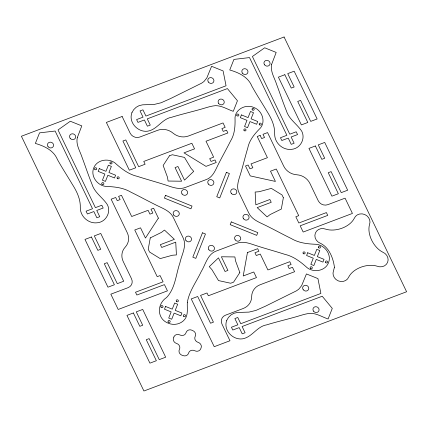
<?xml version="1.0" encoding="UTF-8"?>
<svg xmlns="http://www.w3.org/2000/svg" width="428" height="428" viewBox="0 0 428 428"><rect width="100%" height="100%" fill="white"/><g stroke="black" fill="none" stroke-linecap="round" stroke-linejoin="round"><path stroke-width="0.64" d="M187.341 302.329C186.934 308.048 188.555 314.521 184.73 319.422C180.851 324.173 173.982 325.612 168.391 323.258C156.75 318.978 156.728 303.912 166.546 297.562C175.373 288.306 175.871 274.573 179.878 263.022C181.542 254.794 187.207 246.068 183.061 237.722L173.49 217.815C170.526 211.218 163.309 208.623 157.279 205.638C148.441 201.31 139.833 196.548 130.995 192.226C123.307 187.608 114.41 186.715 105.657 186.41C97.295 185.41 90.367 176.181 93.711 167.969C96.872 159.687 108.279 157.836 114.955 162.924C121.488 168.782 128.523 174.33 137.281 176.352C146.633 179.369 156.124 181.916 165.476 184.933C171.869 186.95 178.851 190.118 185.533 187.394L206.055 179.637C212.545 177.508 215.198 170.724 217.943 165.106C221.961 157.033 226.46 149.206 230.478 141.133C234.951 134.028 235.24 125.666 235.009 117.561C235.721 108.819 246.196 103.924 253.825 107.46C261.77 110.242 266.018 120.99 260.566 127.876C254.847 133.6 249.353 139.886 247.753 148.109C245.153 156.755 243.067 165.55 240.466 174.201C238.605 180.199 235.919 186.972 239.156 193.001L248.727 212.903C251.691 219.505 258.908 222.095 264.937 225.085C273.776 229.408 282.384 234.169 291.222 238.492C298.91 243.109 307.807 244.008 316.56 244.313C324.922 245.314 331.85 254.542 328.506 262.755C325.344 271.036 313.938 272.887 307.261 267.8C300.729 261.941 293.694 256.393 284.936 254.371C275.584 251.354 266.093 248.807 256.741 245.79C250.348 243.767 243.366 240.606 236.684 243.329L216.161 251.081C207.425 254.269 205.606 264.52 201.192 271.625C196.441 281.742 189.219 291.099 187.341 302.329M334.434 267.281L333.487 270.806A8.239 7.549 24 0 0 338.35 280.907A8.239 7.549 24 0 0 348.761 276.97C353.458 268.014 367.754 263.188 377.223 266.216A8.239 7.549 24 0 0 387.634 262.284A8.239 7.549 24 0 0 382.776 252.178C373.826 247.737 366.807 234.378 369.508 224.582A8.239 7.549 24 0 0 364.645 214.476A8.239 7.549 24 0 0 354.234 218.414C349.537 227.37 335.242 232.195 325.772 229.167A8.239 7.549 24 0 0 315.356 233.105A8.239 7.549 24 0 0 320.219 243.206C329.084 247.266 333.294 258.143 334.434 267.281M77.286 137.698C75.697 144.803 80.175 151.314 82.24 157.836C85.53 166.626 88.468 175.555 92.004 184.249C94.642 192.862 102.779 197.538 107.423 204.771C111.334 212.475 105.663 222.266 97.049 222.801C88.339 223.812 80.084 216.279 80.298 207.494C80.576 198.956 76.703 191.209 72.236 184.195C67.357 175.999 62.151 167.99 57.502 159.66C53.741 150.362 44.41 146.076 35.364 143.428L39.547 132.862L55.132 131.038L92.507 208.752L86.071 211.181L87.419 213.984L93.855 211.55L96.856 217.793L99.745 216.702L96.744 210.458L103.18 208.029L101.832 205.226L95.396 207.655L58.026 129.946L70.304 121.242L81.796 125.88L77.286 137.698M271.673 64.243C270.084 71.353 274.557 77.859 276.622 84.386C279.917 93.176 282.849 102.099 286.391 110.799C289.023 119.407 297.166 124.088 301.804 131.316C305.715 139.02 300.044 148.816 291.436 149.351C282.721 150.362 274.471 142.824 274.68 134.039C274.963 125.5 271.09 117.754 266.623 110.745C261.743 102.543 256.538 94.54 251.883 86.205C248.128 76.912 238.797 72.626 229.745 69.978L233.929 59.412L249.519 57.587L286.888 135.296L280.452 137.73L281.801 140.534L288.237 138.1L291.238 144.343L294.127 143.252L291.126 137.008L297.562 134.574L296.213 131.776L289.777 134.205L252.408 56.496L264.686 47.786L276.183 52.43L271.673 64.243M150.265 237.898L148.232 249.24L149.575 252.044L160.216 258.592L172.447 255.238L176.432 254.933L175.742 242.152L161.693 247.464L160.345 244.661L174.394 239.354L164.47 230.061L161.463 232.399L150.265 237.898M283.352 197.731L281.314 209.067L270.116 214.567L267.109 216.91L257.185 207.617L271.234 202.305L269.886 199.507L255.837 204.814L255.147 192.033L259.133 191.728L271.363 188.379L282.004 194.927L283.352 197.731M247.448 252.552L243.211 275.98L253.772 271.989L256.468 277.595L208.356 295.775L207.008 292.971L200.571 295.406L213.433 322.156L210.544 323.247L197.683 296.497L191.246 298.926L214.219 346.696L229.98 340.742L221.955 324.055A7.346 6.73 24 0 1 225.46 315.201L243.307 308.46A14.691 13.461 24 0 0 251.675 296.62A14.691 13.461 24 0 1 260.042 284.786L294.598 271.726L292.468 267.302L289.184 268.543L287.835 265.74L291.12 264.499L289.772 261.695L267.907 269.961L260.251 254.034L256.292 255.532L254.944 252.729L258.903 251.236L257.677 248.684L247.448 252.552M131.926 112.687C128.165 122.29 137.843 132.53 147.617 131.198C157.311 129.641 161.998 118.743 171.917 117.181C182.109 114.035 192.52 111.676 202.76 108.691C206.938 107.465 211.106 106.021 215.471 105.668C221.854 105.588 227.396 109.386 233.265 111.323L237.449 100.757L227.396 88.585L147.275 118.861L150.276 125.104L147.387 126.196L144.386 119.958L137.95 122.387L136.602 119.583L143.038 117.154L140.036 110.911L142.925 109.819L145.927 116.063L226.054 85.782L223.1 70.93L211.603 66.287L206.81 77.987L203.889 81.582L201.593 83.187L170.692 98.493L161.105 102.768L154.155 104.448L142.69 104.817L139.186 105.598L136.125 107.3L133.654 109.723L131.926 112.687M226.76 320.342C222.993 329.945 232.677 340.185 242.451 338.853C252.146 337.296 256.832 326.398 266.751 324.836C276.943 321.69 287.354 319.331 297.588 316.346C301.767 315.12 305.934 313.676 310.305 313.323C316.688 313.243 322.225 317.041 328.094 318.978L332.278 308.411L322.231 296.24L242.109 326.516L245.11 332.759L242.221 333.851L239.215 327.613L232.784 330.041L231.436 327.238L237.872 324.809L234.865 318.566L237.759 317.474L240.761 323.718L320.882 293.437L317.934 278.585L306.437 273.941L301.638 285.642L298.723 289.237L296.422 290.842L265.526 306.148L255.939 310.423L248.989 312.103L237.524 312.472L234.02 313.253L230.96 314.955L228.488 317.378L226.76 320.342M99.275 168.616L98.183 171.371L104.86 174.062L102.431 180.199L105.427 181.408L107.856 175.271L114.527 177.968L115.619 175.213L108.942 172.521L111.371 166.385L108.375 165.176L105.946 171.312L99.275 168.616M165.508 195.355L164.416 198.105L190.936 208.816L192.028 206.061L165.508 195.355M165.566 306.459L164.475 309.209L171.147 311.905L168.718 318.036L171.714 319.245L174.143 313.114L180.819 315.81L181.905 313.055L175.234 310.359L177.663 304.228L174.667 303.019L172.238 309.15L165.566 306.459M241.403 114.913L240.311 117.668L246.983 120.359L244.554 126.495L247.55 127.704L249.979 121.568L256.65 124.264L257.742 121.509L251.07 118.818L253.499 112.682L250.503 111.473L248.074 117.604L241.403 114.913M202.471 232.795L192.819 257.169L195.815 258.378L205.467 234.004L202.471 232.795M226.401 172.345L216.75 196.72L219.746 197.929L229.397 173.554L226.401 172.345M173.864 337.029L173.581 337.74A4.408 4.039 24 0 0 176.561 343.443A4.408 4.039 24 0 1 179.423 349.387A4.408 4.039 24 0 0 181.996 355.24L182.745 355.497A4.408 4.039 24 0 0 188.609 353.052A4.408 4.039 24 0 1 194.74 350.735A4.408 4.039 24 0 0 200.791 348.681L201.037 348.05A4.408 4.039 24 0 0 198.057 342.346A4.408 4.039 24 0 1 195.2 336.403A4.408 4.039 24 0 0 192.621 330.55L191.91 330.213A4.408 4.039 24 0 0 186.046 332.658A4.408 4.039 24 0 1 179.915 334.974A4.408 4.039 24 0 0 173.864 337.029M231.281 221.907L230.189 224.663L256.709 235.368L257.8 232.613L231.281 221.907M307.689 252.755L306.598 255.505L313.275 258.202L310.846 264.333L313.842 265.542L316.271 259.411L322.942 262.102L324.033 259.352L317.357 256.656L319.786 250.524L316.79 249.315L314.361 255.446L307.689 252.755M158.387 218.136L145.461 238.059L140.534 227.819L134.756 230.002L157.199 276.659L160.088 275.568L163.089 281.811L135.505 292.233L136.853 295.036L164.438 284.615L167.439 290.853L118.187 309.465L110.836 294.18L128.042 287.68A7.346 6.73 24 0 0 131.546 278.826L123.216 261.519A14.691 13.461 24 0 1 125.238 247.117A14.691 13.461 24 0 0 127.255 232.72L111.141 199.207L115.704 197.479L117.235 200.668L120.124 199.576L118.593 196.388L121.482 195.296L131.68 216.504L148.099 210.303L149.944 214.139L152.833 213.048L150.988 209.212L153.615 208.217L158.387 218.136M169.413 155.835L163.143 165.47L167.503 177.251L168.081 181.039L181.616 181.215L175.063 167.589L177.952 166.497L184.505 180.124L193.734 171.344L191.054 168.348L184.479 157.408L172.302 154.743L169.413 155.835M239.841 272.518L233.57 282.154L230.681 283.245L218.505 280.581L211.93 269.64L209.249 266.644L218.478 257.865L225.032 271.491L227.921 270.4L221.367 256.773L234.902 256.95L235.48 260.738L239.841 272.518M284.08 36.99L21.4 136.248L143.92 391.01L406.6 291.752L284.08 36.99M122.13 116.475L106.369 122.429L129.336 170.2L135.772 167.765L122.911 141.015L125.8 139.924L138.661 166.674L145.097 164.24L143.755 161.442L191.862 143.262L194.558 148.864L183.997 152.855L206.002 166.369L216.231 162.501L215.006 159.954L211.047 161.452L209.699 158.649L213.658 157.151L206.002 141.229L227.867 132.969L226.519 130.166L223.234 131.407L221.886 128.603L225.171 127.362L223.042 122.938L188.486 135.992A14.691 13.461 24 0 1 173.056 133.151A14.691 13.461 24 0 0 157.632 130.305L139.785 137.051A7.346 6.73 24 0 1 130.155 133.162L122.13 116.475M284.839 74.713L278.403 77.142L301.376 124.912L307.812 122.478L297.706 101.463L300.595 100.371L310.701 121.386L317.137 118.957L294.164 71.187L287.728 73.621L294.159 86.996L291.27 88.088L284.839 74.713M260.112 135.398L257.223 136.489L267.42 157.697L251.006 163.903L252.852 167.739L249.963 168.835L248.117 164.994L245.49 165.984L250.257 175.908L275.423 181.435L270.496 171.195L276.274 169.006L298.717 215.669L295.828 216.761L298.83 223.004L326.409 212.582L327.757 215.386L300.178 225.807L303.179 232.046L352.431 213.438L345.08 198.153L327.875 204.654A7.346 6.73 24 0 1 318.245 200.764L309.92 183.452A14.691 13.461 24 0 0 296.802 174.774A14.691 13.461 24 0 1 283.684 166.096L267.564 132.584L263.001 134.306L264.536 137.49L261.642 138.581L260.112 135.398M315.377 145.964L308.946 148.393L331.914 196.163L338.35 193.729L328.244 172.714L331.133 171.623L341.239 192.637L347.675 190.209L324.708 142.438L318.272 144.873L324.702 158.248L321.813 159.339L315.377 145.964M91.421 236.989L84.985 239.418L107.958 287.188L114.394 284.754L104.282 263.739L107.177 262.648L117.283 283.662L123.719 281.233L100.746 233.463L94.31 235.898L100.741 249.273L97.852 250.364L91.421 236.989M133.386 312.954L126.95 315.382L149.923 363.153L156.359 360.718L146.248 339.704L149.142 338.612L159.248 359.627L165.684 357.198L142.711 309.428L136.275 311.862L142.706 325.237L139.817 326.329L133.386 312.954M183.548 316.217A1.102 1.011 24 0 0 185.42 316.148A1.102 1.011 24 0 0 184.313 314.644A1.102 1.011 24 0 0 183.548 316.217M161.072 307.144A1.102 1.011 24 0 0 162.945 307.074A1.102 1.011 24 0 0 161.843 305.571A1.102 1.011 24 0 0 161.072 307.144M176.4 301.355A1.102 1.011 24 0 0 178.273 301.285A1.102 1.011 24 0 0 177.165 299.782A1.102 1.011 24 0 0 176.4 301.355M168.22 322.006A1.102 1.011 24 0 0 170.093 321.936A1.102 1.011 24 0 0 168.99 320.433A1.102 1.011 24 0 0 168.22 322.006M325.671 262.508A1.102 1.011 24 0 0 327.543 262.444A1.102 1.011 24 0 0 326.441 260.941A1.102 1.011 24 0 0 325.671 262.508M303.201 253.44A1.102 1.011 24 0 0 305.073 253.371A1.102 1.011 24 0 0 303.966 251.867A1.102 1.011 24 0 0 303.201 253.44M318.523 247.646A1.102 1.011 24 0 0 320.395 247.582A1.102 1.011 24 0 0 319.293 246.079A1.102 1.011 24 0 0 318.523 247.646M310.348 268.303A1.102 1.011 24 0 0 312.221 268.233A1.102 1.011 24 0 0 311.113 266.73A1.102 1.011 24 0 0 310.348 268.303M236.909 115.597A1.102 1.011 24 0 0 238.781 115.528A1.102 1.011 24 0 0 237.679 114.03A1.102 1.011 24 0 0 236.909 115.597M259.384 124.671A1.102 1.011 24 0 0 261.257 124.602A1.102 1.011 24 0 0 260.149 123.098A1.102 1.011 24 0 0 259.384 124.671M244.056 130.46A1.102 1.011 24 0 0 245.929 130.39A1.102 1.011 24 0 0 244.827 128.892A1.102 1.011 24 0 0 244.056 130.46M252.236 109.809A1.102 1.011 24 0 0 254.109 109.739A1.102 1.011 24 0 0 253.001 108.236A1.102 1.011 24 0 0 252.236 109.809M94.786 169.301A1.102 1.011 24 0 0 96.658 169.237A1.102 1.011 24 0 0 95.556 167.733A1.102 1.011 24 0 0 94.786 169.301M117.256 178.374A1.102 1.011 24 0 0 119.128 178.305A1.102 1.011 24 0 0 118.026 176.801A1.102 1.011 24 0 0 117.256 178.374M101.934 184.163A1.102 1.011 24 0 0 103.806 184.099A1.102 1.011 24 0 0 102.699 182.596A1.102 1.011 24 0 0 101.934 184.163M110.108 163.512A1.102 1.011 24 0 0 111.981 163.442A1.102 1.011 24 0 0 110.879 161.939A1.102 1.011 24 0 0 110.108 163.512M182.061 193.97A3.119 2.862 24 0 0 187.368 193.777A3.119 2.862 24 0 0 184.238 189.518A3.119 2.862 24 0 0 182.061 193.97M208.329 184.045A3.119 2.862 24 0 0 213.636 183.853A3.119 2.862 24 0 0 210.506 179.594A3.119 2.862 24 0 0 208.329 184.045M173.72 215.043A3.119 2.862 24 0 0 179.027 214.851A3.119 2.862 24 0 0 175.897 210.592A3.119 2.862 24 0 0 173.72 215.043M231.259 193.301A3.119 2.862 24 0 0 236.561 193.108A3.119 2.862 24 0 0 233.431 188.85A3.119 2.862 24 0 0 231.259 193.301M185.971 240.52A3.119 2.862 24 0 0 191.279 240.322A3.119 2.862 24 0 0 188.149 236.069A3.119 2.862 24 0 0 185.971 240.52M243.511 218.778A3.119 2.862 24 0 0 248.812 218.585A3.119 2.862 24 0 0 245.688 214.326A3.119 2.862 24 0 0 243.511 218.778M235.165 239.846A3.119 2.862 24 0 0 240.472 239.653A3.119 2.862 24 0 0 237.342 235.395A3.119 2.862 24 0 0 235.165 239.846M208.896 249.775A3.119 2.862 24 0 0 214.203 249.578A3.119 2.862 24 0 0 211.074 245.324A3.119 2.862 24 0 0 208.896 249.775M218.687 103.501A3.119 2.862 24 0 0 223.988 103.309A3.119 2.862 24 0 0 220.864 99.05A3.119 2.862 24 0 0 218.687 103.501M208.372 82.053A3.119 2.862 24 0 0 213.679 81.86A3.119 2.862 24 0 0 210.549 77.607A3.119 2.862 24 0 0 208.372 82.053M242.409 73.145A3.119 2.862 24 0 0 247.71 72.953A3.119 2.862 24 0 0 244.581 68.694A3.119 2.862 24 0 0 242.409 73.145M264.515 64.794A3.119 2.862 24 0 0 269.822 64.601A3.119 2.862 24 0 0 266.692 60.343A3.119 2.862 24 0 0 264.515 64.794M303.206 289.708A3.119 2.862 24 0 0 308.513 289.515A3.119 2.862 24 0 0 305.383 285.262A3.119 2.862 24 0 0 303.206 289.708M313.515 311.156A3.119 2.862 24 0 0 318.823 310.963A3.119 2.862 24 0 0 315.693 306.705A3.119 2.862 24 0 0 313.515 311.156M48.022 146.601A3.119 2.862 24 0 0 53.329 146.408A3.119 2.862 24 0 0 50.199 142.149A3.119 2.862 24 0 0 48.022 146.601M70.133 138.244A3.119 2.862 24 0 0 75.44 138.051A3.119 2.862 24 0 0 72.311 133.793A3.119 2.862 24 0 0 70.133 138.244"/></g></svg>
